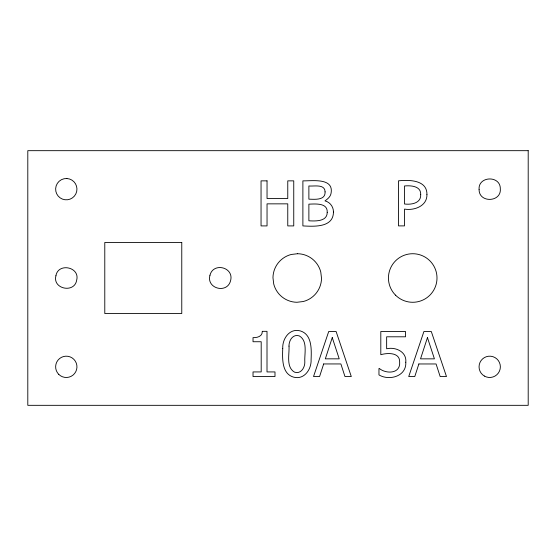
<?xml version="1.0" encoding="UTF-8"?>
<svg xmlns="http://www.w3.org/2000/svg" width="556" height="556" viewBox="0 0 556 556"><rect width="100%" height="100%" fill="white"/><g stroke="black" fill="none" stroke-linecap="round" stroke-linejoin="round"><path stroke-width="0.83" d="M282.747 348.369C282.392 358.266 281.593 373.59 293.45 377.107C304.167 380.179 311.562 369.309 311.103 359.656C311.471 349.752 312.201 334.497 300.4 330.938C289.69 327.859 282.274 338.701 282.747 348.369M289.002 346.124C289.558 354.339 285.784 367.175 294.569 372.166C300.914 374.299 304.938 367.606 304.82 362.067C304.271 353.825 308.045 340.856 299.225 335.866C292.838 333.774 288.828 340.571 289.002 346.124M479.098 189.568C478.918 203.169 501.526 202.391 500.317 188.776C500.497 175.175 477.889 175.946 479.098 189.568M55.934 275.741C52.292 289.078 74.483 293.575 76.652 280.259C80.293 266.922 58.102 262.425 55.934 275.741M405.797 362.213C406.644 376.28 389.395 381.131 378.963 374.918L378.963 368.531L379.387 368.531C386.177 374.098 400.542 373.903 399.653 362.178C400.132 352.254 387.456 352.726 380.804 354.707L380.804 331.501L405.526 331.501L405.526 336.797L386.642 336.797L386.642 348.779C395.524 346.659 406.874 351.746 405.797 362.213M327.213 212.322C327.296 221.691 315.405 221.156 308.879 220.795L308.879 204.156C315.245 203.969 327.79 202.634 327.213 212.322M426.938 194.426C427.335 206.061 414.255 210.787 404.497 209.098L404.497 225.889L398.506 225.889L398.506 180.839C408.757 179.741 427.161 179.741 426.938 194.426M333.44 212.079C333.391 227.904 313.563 226.48 302.888 225.91L302.888 180.86C312.194 181.054 334.698 177.392 330.903 194.037C330.062 197.144 327.303 199.194 325.003 200.89C330.069 202.141 333.572 206.895 333.44 212.079M209.966 275.241C206.151 288.738 227.23 294.068 230.559 280.759C234.368 267.262 213.295 261.932 209.966 275.241M420.711 194.579C421.205 203.364 411.12 204.879 404.497 203.982L404.497 185.982C410.752 185.336 421.17 186.01 420.711 194.579M325.093 191.876C325.58 200.584 314.557 199.291 308.879 199.166L308.879 185.975C314.091 186.496 324.906 183.758 325.093 191.876M262.314 331.334C262.522 336.429 257.115 337.867 253.029 337.624L253.029 341.738L261.195 341.738L261.195 371.929L253.029 371.929L253.029 376.53L274.991 376.53L274.991 371.929L267.005 371.929L267.005 331.334L262.314 331.334M323.668 363.944L319.582 376.53L313.535 376.53L328.721 331.487L336.102 331.487L351.288 376.53L344.963 376.53L340.884 363.944L323.668 363.944M418.863 363.965L414.783 376.551L408.729 376.551L423.915 331.501L431.296 331.501L446.482 376.551L440.164 376.551L436.078 363.965L418.863 363.965M332.259 337.596L325.329 358.835L339.216 358.835L332.259 337.596M427.453 337.617L420.531 358.849L434.417 358.849L427.453 337.617M297.571 253.724L291.274 254.467A24.276 24.276 0 0 0 272.968 277.68L273.712 283.97A24.276 24.276 0 0 0 296.925 302.276L303.222 301.533A24.276 24.276 0 0 0 321.521 278.32L320.777 272.03A24.276 24.276 0 0 0 297.571 253.724M66.859 178.525L64.086 178.74A10.661 10.661 0 0 0 55.649 188.602L55.864 191.382A10.661 10.661 0 0 0 67.582 199.75A10.661 10.661 0 0 0 76.943 188.811A10.661 10.661 0 0 0 66.859 178.525M528.2 150.676L27.8 150.676L27.8 405.324L528.2 405.324L528.2 150.676M267.04 180.86L261.049 180.86L261.049 225.91L267.04 225.91L267.04 203.85L287.765 203.85L287.765 225.91L293.749 225.91L293.749 180.86L287.765 180.86L287.765 198.527L267.04 198.527L267.04 180.86M181.77 242.472L104.785 242.472L104.785 313.528L181.77 313.528L181.77 242.472M484.38 376.058A10.661 10.661 0 0 0 500.365 366.828A10.661 10.661 0 0 0 484.38 357.598A10.661 10.661 0 0 0 484.38 376.058M395.552 295.166A24.276 24.276 0 0 0 436.175 284.283A24.276 24.276 0 0 0 406.436 254.551A24.276 24.276 0 0 0 395.552 295.166M58.755 374.369A10.661 10.661 0 0 0 76.589 369.587A10.661 10.661 0 0 0 63.537 356.535A10.661 10.661 0 0 0 58.755 374.369"/></g></svg>
